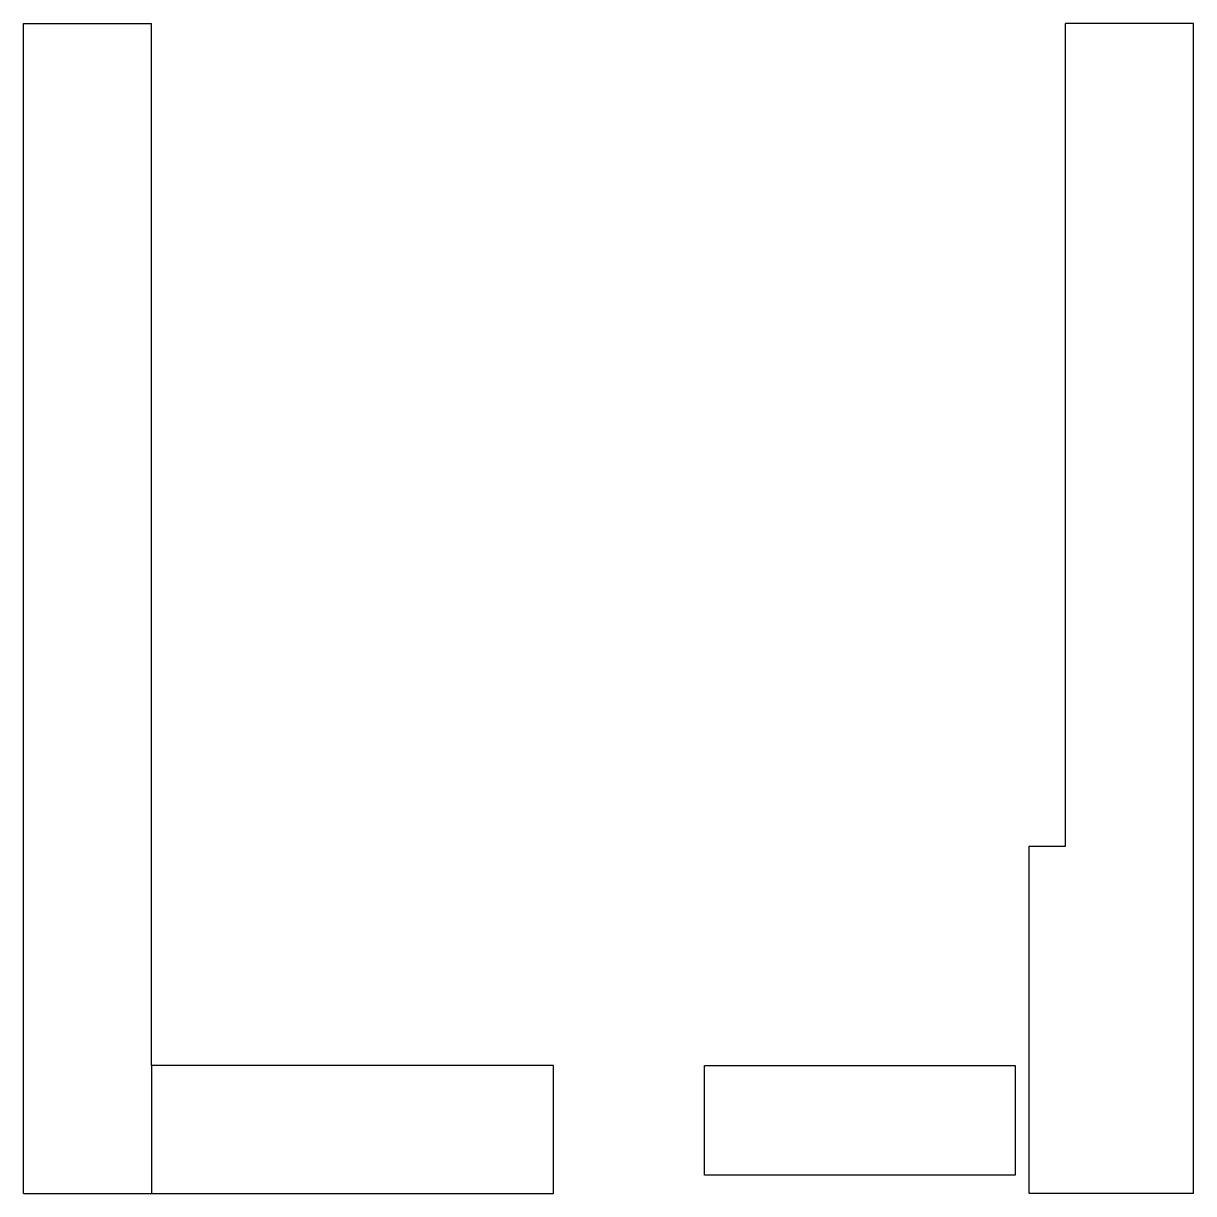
# Model space of a CAD drawing. Header units: inches. Extents: x -8 to 8, y 0 to 16.
import ezdxf

# ---------------------------------------------------------------- set-up
doc = ezdxf.new("R2010")
doc.units = ezdxf.units.IN
doc.layers.get('0').update_dxf_attribs({"linetype": 'CONTINUOUS'})

msp = doc.modelspace()

# ---------------------------------------------------------------- linework, layer by layer
for p, q in [((-8, 0), (-8, 16)), ((-8, 16), (-6.25, 16)), ((-6.25, 1.75), (-6.25, 16)), ((8, 16), (6.25, 16)), ((6.25, 4.75), (6.25, 16)), ((8, 0), (8, 16)), ((5.75, 0), (5.75, 4.75)), ((5.75, 4.75), (6.25, 4.75)), ((-0.75, 1.75), (-6.25, 1.75)), ((-6.25, 1.75), (-6.25, 0)), ((-0.75, 0), (-0.75, 1.75)), ((1.3125, 0.25), (1.3125, 1.75)), ((1.3125, 1.75), (5.5625, 1.75)), ((5.5625, 1.75), (5.5625, 0.25)), ((5.5625, 0.25), (1.3125, 0.25)), ((-8, 0), (-0.75, 0)), ((8, 0), (5.75, 0))]:
    msp.add_line(p, q)

doc.saveas('drawing.dxf')
